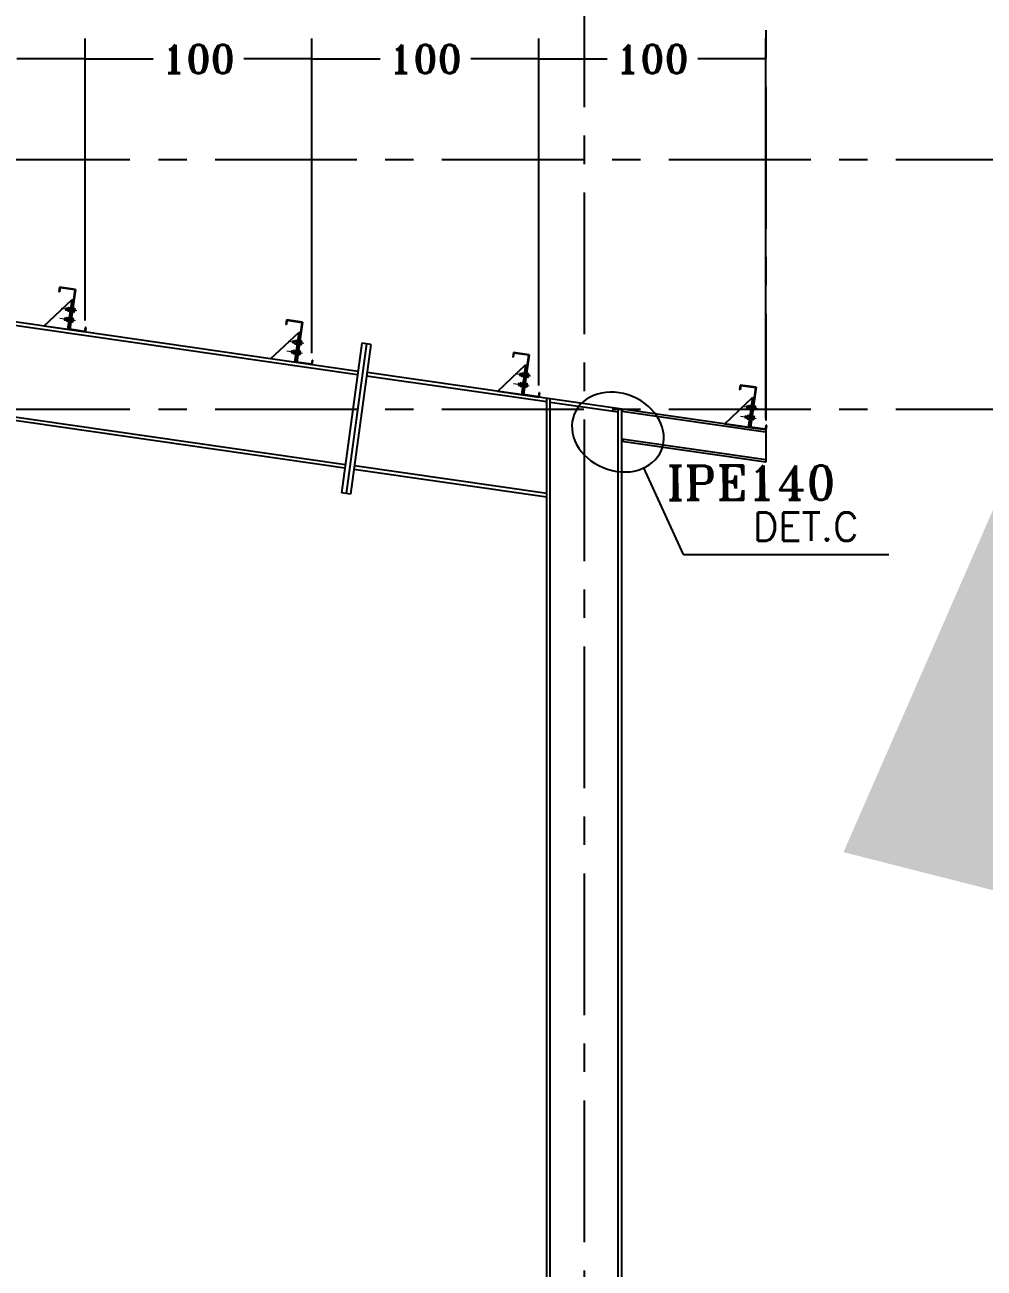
# Model space of a CAD drawing. Header units: inches. Extents: x 460503 to 460688, y 47570 to 48852.
# Drawn here: x 460550.3 to 460558.76, y 47899.21 to 47910.17 of the extents above; entities that cross this region are included whole.
import ezdxf

# ---------------------------------------------------------------- set-up
doc = ezdxf.new("R2010")
doc.units = ezdxf.units.IN
doc.header["$MEASUREMENT"] = 0
doc.linetypes.add('CENTER', pattern=[2, 1.25, -0.25, 0.25, -0.25])
doc.layers.add('2', color=2, linetype='Continuous', lineweight=9)
doc.layers.add('TEXT', color=250, linetype='Continuous', lineweight=30)
for name, color, linetype in [('2Y', 2, 'Continuous'), ('3G', 3, 'Continuous'), ('AXE', 1, 'CENTER'), ('leader-1', 1, 'Continuous'), ('TIE', 2, 'Continuous')]:
    doc.layers.add(name, color=color, linetype=linetype)
doc.styles.add('ROMANC', font='TXT.shx')
doc.styles.add('ROMANS', font='ROMANS', dxfattribs={"width": 0.8})
doc.styles.add('ROMANT', font='romant')
doc.dimstyles.new('1-50', dxfattribs={"dimscale": 0, "dimtxt": 0.25, "dimasz": 0.18, "dimexe": 0.18, "dimexo": 0.0625, "dimgap": 0.09, "dimtad": 0, "dimdec": 0, "dimlfac": 50, "dimzin": 0, "dimdsep": 46, "dimtxsty": 'ROMANT', "dimblk": 'OBLIQUE', "dimcen": 0.09, "dimclrd": 1, "dimclre": 1, "dimclrt": 2, "dimadec": 0, "dimazin": 0, "dimtfac": 1, "dimtdec": 0, "dimtofl": 0, "dimtmove": 2, "dimatfit": 3, "dimldrblk": 'OBLIQUE', "dimfxl": 0.18, "dimtolj": 1, "dimtzin": 0, "dimarcsym": 0})
doc.dimstyles.new('Copy of 1-5(100)', dxfattribs={"dimscale": 100, "dimtxt": 2.5, "dimasz": 2.3, "dimexe": 1.5, "dimexo": 3, "dimgap": 1, "dimtad": 1, "dimdec": 0, "dimlfac": 0.05, "dimdsep": 46, "dimtxsty": 'ROMANS', "dimcen": 0, "dimclrd": 1, "dimclre": 1, "dimclrt": 2, "dimadec": 0, "dimazin": 0, "dimtfac": 2, "dimtdec": 0, "dimtmove": 2, "dimatfit": 3, "dimfxl": 1.5, "dimtolj": 1, "dimtzin": 0, "dimarcsym": 0})

# ---------------------------------------------------------------- blocks, each defined once
blk = doc.blocks.new('TIE')
at = {"layer": 'TIE'}
for p, q in [((-3.48, 20), (4.44, 21.17)), ((-3.48, 20), (-0.54, 0.21)), ((-3.13, 19.74), (4.19, 20.83)), ((-3.13, 19.74), (-0.2, -0.04)), ((4.19, 20.83), (4.48, 18.85)), ((4.44, 21.17), (4.78, 18.9)), ((4.48, 18.85), (4.78, 18.9)), ((-1.61, 14.91), (-2.4, 14.8)), ((-1.61, 14.91), (-2.4, 14.8)), ((12.45, 1.85), (-1.61, 14.91)), ((-1.61, 14.91), (0.59, 0.09)), ((-8.45, 1.06), (-8.15, 1.1)), ((-8.45, 1.06), (-8.11, -1.22)), ((-8.15, 1.1), (-7.86, -0.87)), ((-7.86, -0.87), (-0.54, 0.21)), ((-0.2, -0.04), (12.45, 1.85)), ((-8.11, -1.22), (-0.2, -0.04))]:
    blk.add_line(p, q, dxfattribs=at)
blk = doc.blocks.new('*D583')
at = {"color": 1, "lineweight": -2, "transparency": 16777216}
for p, q in [((460548.835, 47907.85), (460548.835, 47910.048)), ((460550.835, 47907.563), (460550.835, 47910.048)), ((460548.835, 47909.868), (460549.436, 47909.868)), ((460550.835, 47909.868), (460550.235, 47909.868))]:
    blk.add_line(p, q, dxfattribs=at)
at = {"layer": 'Defpoints', "color": 0, "transparency": 16777216}
for p in [(460550.835, 47909.868), (460548.835, 47907.788), (460550.835, 47907.501)]:
    blk.add_point(p, dxfattribs=at)
at = {"color": 2, "transparency": 16777216, "insert": (460549.835, 47909.868), "char_height": 0.25, "attachment_point": 5, "rotation": 0, "style": 'ROMANT'}
blk.add_mtext('\\A1;100', dxfattribs=at)
blk = doc.blocks.new('_OBLIQUE')
blk = doc.blocks.new('*D584')
at = {"color": 1, "lineweight": -2, "transparency": 16777216}
for p, q in [((460550.835, 47907.563), (460550.835, 47910.048)), ((460552.835, 47907.276), (460552.835, 47910.048)), ((460550.835, 47909.868), (460551.436, 47909.868)), ((460552.835, 47909.868), (460552.235, 47909.868))]:
    blk.add_line(p, q, dxfattribs=at)
at = {"layer": 'Defpoints', "color": 0, "transparency": 16777216}
for p in [(460552.835, 47909.868), (460550.835, 47907.501), (460552.835, 47907.214)]:
    blk.add_point(p, dxfattribs=at)
at = {"color": 2, "transparency": 16777216, "insert": (460551.835, 47909.868), "char_height": 0.25, "attachment_point": 5, "rotation": 0, "style": 'ROMANT'}
blk.add_mtext('\\A1;100', dxfattribs=at)
blk = doc.blocks.new('*D585')
at = {"color": 1, "lineweight": -2, "transparency": 16777216}
for p, q in [((460552.835, 47907.276), (460552.835, 47910.048)), ((460554.835, 47906.989), (460554.835, 47910.048)), ((460552.835, 47909.868), (460553.436, 47909.868)), ((460554.835, 47909.868), (460554.235, 47909.868))]:
    blk.add_line(p, q, dxfattribs=at)
at = {"layer": 'Defpoints', "color": 0, "transparency": 16777216}
for p in [(460554.835, 47909.868), (460552.835, 47907.214), (460554.835, 47906.927)]:
    blk.add_point(p, dxfattribs=at)
at = {"color": 2, "transparency": 16777216, "insert": (460553.835, 47909.868), "char_height": 0.25, "attachment_point": 5, "rotation": 0, "style": 'ROMANT'}
blk.add_mtext('\\A1;100', dxfattribs=at)
blk = doc.blocks.new('*D586')
at = {"color": 1, "lineweight": -2, "transparency": 16777216}
for p, q in [((460554.835, 47906.989), (460554.835, 47910.048)), ((460556.835, 47906.702), (460556.835, 47910.048)), ((460554.835, 47909.868), (460555.436, 47909.868)), ((460556.835, 47909.868), (460556.235, 47909.868))]:
    blk.add_line(p, q, dxfattribs=at)
at = {"layer": 'Defpoints', "color": 0, "transparency": 16777216}
for p in [(460556.835, 47909.868), (460554.835, 47906.927), (460556.835, 47906.64, 0.005)]:
    blk.add_point(p, dxfattribs=at)
at = {"color": 2, "transparency": 16777216, "insert": (460555.835, 47909.868), "char_height": 0.25, "attachment_point": 5, "rotation": 0, "style": 'ROMANT'}
blk.add_mtext('\\A1;100', dxfattribs=at)

msp = doc.modelspace()

# ---------------------------------------------------------------- hatches: boundary and pattern name
h = msp.add_hatch(color=1)
h.dxf.hatch_style = 1
h.paths.add_polyline_path([(460555.56498583, 47906.76553277), (460555.56498583, 47906.78068644), (460555.57816856, 47906.7787946)])
h = msp.add_hatch(color=1)
h.dxf.hatch_style = 1
h.paths.add_polyline_path([(460555.56498583, 47906.51297152), (460555.58282518, 47906.49525773), (460555.56498583, 47906.49781784)])

# ---------------------------------------------------------------- linework, layer by layer
at = {"color": 1}
for p, q in [((460555.57816856, 47906.7787946, 0.00287034), (460555.56498583, 47906.78068644, 0.00499999)), ((460555.56498583, 47906.78068644, 0.00499999), (460555.56498583, 47906.76553277, 0.00500068)), ((460555.56498583, 47906.76553277, 0.00500068), (460555.57816856, 47906.7787946, 0.00287034)), ((460555.56498583, 47906.51297152, 0.00501227), (460555.58282518, 47906.49525773, 0.00162673)), ((460555.56498583, 47906.49781784, 0.00501296), (460555.56498583, 47906.51297152, 0.00501227)), ((460555.58282518, 47906.49525773, 0.00162673), (460555.56498583, 47906.49781784, 0.00501296))]:
    msp.add_line(p, q, dxfattribs=at)
at = {"layer": '2'}
for p, q in [((460550.62525826, 47907.67026268), (460550.7632677, 47907.65024871)), ((460550.66710806, 47907.6749442), (460550.66405339, 47907.65388026)), ((460550.66405339, 47907.65388026), (460550.68055338, 47907.65148745)), ((460550.66462259, 47907.65780528), (460550.67599558, 47907.67365534)), ((460550.66600478, 47907.6673364), (460550.67105314, 47907.67437209)), ((460550.66696048, 47907.65345867), (460550.68093801, 47907.67293859)), ((460550.66710806, 47907.6749442), (460550.68360805, 47907.67255139)), ((460550.67190291, 47907.65274193), (460550.68297256, 47907.66816923)), ((460550.67684535, 47907.65202518), (460550.68159036, 47907.65863811)), ((460550.68400866, 47907.67531385), (460550.68015277, 47907.64872499)), ((460550.68015277, 47907.64872499), (460550.68307111, 47907.64413549)), ((460550.68129335, 47907.65100964), (460550.6804549, 47907.65050867)), ((460550.68173586, 47907.65303957), (460550.68094628, 47907.65389707)), ((460550.68307111, 47907.64413549), (460550.69623391, 47907.64222663)), ((460550.68429171, 47907.6711746), (460550.68337217, 47907.67062517)), ((460550.68458914, 47907.67322557), (460550.68386355, 47907.67401357)), ((460550.68811048, 47907.67888529), (460550.68400866, 47907.67531385)), ((460550.68447427, 47907.6515954), (460550.69732236, 47907.64973218)), ((460550.68732755, 47907.6717814), (460550.70024818, 47907.66990766)), ((460550.68811048, 47907.67888529), (460550.70127329, 47907.67697643)), ((460550.70129874, 47907.67715194), (460550.69620846, 47907.64205113)), ((460550.70127329, 47907.67697643), (460550.69623391, 47907.64222663)), ((460550.69770899, 47907.64004158), (460550.70121907, 47907.63953255)), ((460550.7083189, 47907.67613388), (460550.70322862, 47907.64103308)), ((460550.70330829, 47907.67865246), (460550.70681837, 47907.67814344)), ((460550.70424643, 47907.64805151), (460550.72355353, 47907.64526316)), ((460550.7073011, 47907.66911545), (460550.7266082, 47907.6663271)), ((460550.727626, 47907.67334553), (460550.72253572, 47907.63824473)), ((460550.73462071, 47907.67215197), (460550.72958134, 47907.63740217)), ((460550.72963556, 47907.67484606), (460550.73314564, 47907.67433703)), ((460550.74021451, 47907.64500892), (460550.73088075, 47907.64636249)), ((460550.7427276, 47907.66182756), (460550.7333213, 47907.66319165)), ((460550.74320237, 47907.67090747), (460550.73462071, 47907.67215197)), ((460550.743098, 47907.64354371), (460550.7437596, 47907.64282521)), ((460550.74325034, 47907.64561572), (460550.74425098, 47907.6462136)), ((460550.74711552, 47907.66566685), (460550.74340362, 47907.64007082)), ((460550.745466, 47907.66038339), (460550.74619159, 47907.65959539)), ((460550.74576343, 47907.66243436), (460550.74668298, 47907.66298379)), ((460550.61286427, 47907.58294736), (460550.75087372, 47907.56293339)), ((460550.65445122, 47907.587667), (460550.65139655, 47907.56660306)), ((460550.65139655, 47907.56660306), (460550.66789655, 47907.56421025)), ((460550.65196575, 47907.57052808), (460550.66333874, 47907.58637814)), ((460550.65334795, 47907.5800592), (460550.6583963, 47907.58709489)), ((460550.65430364, 47907.56618147), (460550.66828118, 47907.58566139)), ((460550.65445122, 47907.587667), (460550.67095121, 47907.58527419)), ((460550.65924608, 47907.56546473), (460550.67031572, 47907.58089203)), ((460550.66418851, 47907.56474798), (460550.66893353, 47907.57136091)), ((460550.67135182, 47907.58803665), (460550.66749594, 47907.56144779)), ((460550.66749594, 47907.56144779), (460550.67041427, 47907.55685829)), ((460550.66863651, 47907.56373244), (460550.66779806, 47907.56323147)), ((460550.66907903, 47907.56576237), (460550.66828944, 47907.56661987)), ((460550.67041427, 47907.55685829), (460550.68357708, 47907.55494943)), ((460550.67163488, 47907.5838974), (460550.67071533, 47907.58334797)), ((460550.67193231, 47907.58594837), (460550.67120671, 47907.58673637)), ((460550.67545365, 47907.59160809), (460550.67135182, 47907.58803665)), ((460550.67181743, 47907.5643182), (460550.68466552, 47907.56245498)), ((460550.67467071, 47907.5845042), (460550.68759135, 47907.58263046)), ((460550.67545365, 47907.59160809), (460550.68861645, 47907.58969923)), ((460550.6886419, 47907.58987474), (460550.68355163, 47907.55477393)), ((460550.68861645, 47907.58969923), (460550.68357708, 47907.55494943)), ((460550.68505215, 47907.55276438), (460550.68856223, 47907.55225535)), ((460550.69566206, 47907.58885668), (460550.69057179, 47907.55375588)), ((460550.69065146, 47907.59137527), (460550.69416154, 47907.59086624)), ((460550.69158959, 47907.56077431), (460550.71089669, 47907.55798596)), ((460550.69464426, 47907.58183825), (460550.71395136, 47907.5790499)), ((460550.71496917, 47907.58606833), (460550.70987889, 47907.55096753)), ((460550.71137942, 47907.54895797), (460550.7148895, 47907.54844894)), ((460550.72196388, 47907.58487477), (460550.7169245, 47907.55012497)), ((460550.72550616, 47907.54888047), (460550.7169245, 47907.55012497)), ((460550.71697872, 47907.58756886), (460550.7204888, 47907.58705983)), ((460550.72755767, 47907.55773172), (460550.71822392, 47907.55908529)), ((460550.73007076, 47907.57455036), (460550.72066446, 47907.57591445)), ((460550.73054554, 47907.58363027), (460550.72196388, 47907.58487477)), ((460550.72403625, 47907.63623517), (460550.72754633, 47907.63572614)), ((460550.738163, 47907.63615767), (460550.72958134, 47907.63740217)), ((460550.73044116, 47907.55626651), (460550.73110277, 47907.55554801)), ((460550.7305935, 47907.55833852), (460550.73159415, 47907.5589364)), ((460550.73445869, 47907.57838965), (460550.73074678, 47907.55279362)), ((460550.73280916, 47907.57310619), (460550.73353476, 47907.57231819)), ((460550.73310659, 47907.57515716), (460550.73402614, 47907.57570659)), ((460552.62505629, 47907.38183916), (460552.76306573, 47907.36182519)), ((460552.66690609, 47907.38652068), (460552.66385142, 47907.36545674)), ((460552.66385142, 47907.36545674), (460552.68035141, 47907.36306393)), ((460552.66442062, 47907.36938176), (460552.67579361, 47907.38523182)), ((460552.66580281, 47907.37891288), (460552.67085117, 47907.38594857)), ((460552.66675851, 47907.36503515), (460552.68073604, 47907.38451507)), ((460552.66690609, 47907.38652068), (460552.68340608, 47907.38412787)), ((460552.67170094, 47907.36431841), (460552.68277059, 47907.37974571)), ((460552.67664338, 47907.36360166), (460552.68138839, 47907.37021459)), ((460552.68380669, 47907.38689033), (460552.6799508, 47907.36030147)), ((460552.6799508, 47907.36030147), (460552.68286914, 47907.35571197)), ((460552.68109138, 47907.36258612), (460552.68025293, 47907.36208515)), ((460552.6815339, 47907.36461605), (460552.68074431, 47907.36547355)), ((460552.68286914, 47907.35571197), (460552.69603194, 47907.35380311)), ((460552.68408975, 47907.38275108), (460552.6831702, 47907.38220165)), ((460552.68438718, 47907.38480205), (460552.68366158, 47907.38559005)), ((460552.68790852, 47907.39046177), (460552.68380669, 47907.38689033)), ((460552.6842723, 47907.36317188), (460552.69712039, 47907.36130866)), ((460552.68712558, 47907.38335788), (460552.70004621, 47907.38148414)), ((460552.68790852, 47907.39046177), (460552.70107132, 47907.38855291)), ((460552.70109677, 47907.38872842), (460552.69600649, 47907.35362761)), ((460552.70107132, 47907.38855291), (460552.69603194, 47907.35380311)), ((460552.69750702, 47907.35161806), (460552.7010171, 47907.35110903)), ((460552.70811693, 47907.38771036), (460552.70302665, 47907.35260956)), ((460552.70310632, 47907.39022894), (460552.70661641, 47907.38971992)), ((460552.70404446, 47907.35962799), (460552.72335156, 47907.35683964)), ((460552.70709913, 47907.38069193), (460552.72640623, 47907.37790358)), ((460552.72742403, 47907.38492201), (460552.72233376, 47907.34982121)), ((460552.72383428, 47907.34781165), (460552.72734436, 47907.34730262)), ((460552.73441874, 47907.38372845), (460552.72937937, 47907.34897865)), ((460552.73796103, 47907.34773415), (460552.72937937, 47907.34897865)), ((460552.72943359, 47907.38642254), (460552.73294367, 47907.38591351)), ((460552.74001254, 47907.3565854), (460552.73067878, 47907.35793897)), ((460552.74252563, 47907.37340404), (460552.73311933, 47907.37476813)), ((460552.7430004, 47907.38248395), (460552.73441874, 47907.38372845)), ((460552.74289603, 47907.35512019), (460552.74355763, 47907.35440169)), ((460552.74304837, 47907.3571922), (460552.74404901, 47907.35779008)), ((460552.74691356, 47907.37724333), (460552.74320165, 47907.3516473)), ((460552.74526403, 47907.37195987), (460552.74598963, 47907.37117187)), ((460552.74556146, 47907.37401084), (460552.74648101, 47907.37456027)), ((460552.61266231, 47907.29452384), (460552.75067175, 47907.27450987)), ((460552.65424925, 47907.29924348), (460552.65119458, 47907.27817954)), ((460552.65119458, 47907.27817954), (460552.66769458, 47907.27578673)), ((460552.65176378, 47907.28210456), (460552.66313677, 47907.29795462)), ((460552.65314598, 47907.29163568), (460552.65819433, 47907.29867137)), ((460552.65410167, 47907.27775795), (460552.66807921, 47907.29723787)), ((460552.65424925, 47907.29924348), (460552.67074925, 47907.29685067)), ((460552.65904411, 47907.27704121), (460552.67011375, 47907.29246851)), ((460552.66398655, 47907.27632446), (460552.66873156, 47907.28293739)), ((460552.67114985, 47907.29961313), (460552.66729397, 47907.27302427)), ((460552.66729397, 47907.27302427), (460552.67021231, 47907.26843477)), ((460552.66843454, 47907.27530892), (460552.66759609, 47907.27480795)), ((460552.66887706, 47907.27733885), (460552.66808747, 47907.27819635)), ((460552.67021231, 47907.26843477), (460552.68337511, 47907.26652591)), ((460552.67143291, 47907.29547388), (460552.67051336, 47907.29492445)), ((460552.67173034, 47907.29752485), (460552.67100474, 47907.29831285)), ((460552.67525168, 47907.30318457), (460552.67114985, 47907.29961313)), ((460552.67161546, 47907.27589468), (460552.68446355, 47907.27403146)), ((460552.67446874, 47907.29608068), (460552.68738938, 47907.29420694)), ((460552.67525168, 47907.30318457), (460552.68841448, 47907.30127571)), ((460552.68843993, 47907.30145122), (460552.68334966, 47907.26635041)), ((460552.68841448, 47907.30127571), (460552.68337511, 47907.26652591)), ((460552.68485018, 47907.26434086), (460552.68836026, 47907.26383183)), ((460552.6954601, 47907.30043316), (460552.69036982, 47907.26533236)), ((460552.69044949, 47907.30295175), (460552.69395957, 47907.30244272)), ((460552.69138762, 47907.27235079), (460552.71069472, 47907.26956244)), ((460552.69444229, 47907.29341473), (460552.71374939, 47907.29062638)), ((460552.7147672, 47907.29764481), (460552.70967692, 47907.26254401)), ((460552.71117745, 47907.26053445), (460552.71468753, 47907.26002542)), ((460552.72176191, 47907.29645125), (460552.71672253, 47907.26170145)), ((460552.72530419, 47907.26045695), (460552.71672253, 47907.26170145)), ((460552.71677675, 47907.29914534), (460552.72028683, 47907.29863631)), ((460552.7273557, 47907.2693082), (460552.71802195, 47907.27066177)), ((460552.72986879, 47907.28612684), (460552.72046249, 47907.28749093)), ((460552.73034357, 47907.29520675), (460552.72176191, 47907.29645125)), ((460552.73023919, 47907.26784299), (460552.7309008, 47907.26712449)), ((460552.73039153, 47907.269915), (460552.73139218, 47907.27051288)), ((460552.73425672, 47907.28996613), (460552.73054481, 47907.2643701)), ((460552.73260719, 47907.28468267), (460552.73333279, 47907.28389467)), ((460552.73290462, 47907.28673364), (460552.73382417, 47907.28728307)), ((460554.62505627, 47907.09482024), (460554.76306572, 47907.07480627)), ((460554.66690607, 47907.09950176), (460554.6638514, 47907.07843782)), ((460554.66442061, 47907.08236284), (460554.67579359, 47907.0982129)), ((460554.6658028, 47907.09189396), (460554.67085115, 47907.09892965)), ((460554.66675849, 47907.07801624), (460554.68073603, 47907.09749616)), ((460554.66690607, 47907.09950176), (460554.68340607, 47907.09710895)), ((460554.67170093, 47907.07729949), (460554.68277057, 47907.0927268)), ((460554.68380668, 47907.09987141), (460554.67995079, 47907.07328255)), ((460554.68408973, 47907.09573216), (460554.68317018, 47907.09518274)), ((460554.68438716, 47907.09778314), (460554.68366156, 47907.09857114)), ((460554.6879085, 47907.10344285), (460554.68380668, 47907.09987141)), ((460554.68712556, 47907.09633896), (460554.7000462, 47907.09446523)), ((460554.6879085, 47907.10344285), (460554.7010713, 47907.101534)), ((460554.70109676, 47907.1017095), (460554.69600648, 47907.0666087)), ((460554.7010713, 47907.101534), (460554.69603193, 47907.0667842)), ((460554.70811692, 47907.10069145), (460554.70302664, 47907.06559064)), ((460554.70310631, 47907.10321003), (460554.70661639, 47907.102701)), ((460554.70709911, 47907.09367301), (460554.72640621, 47907.09088466)), ((460554.72742402, 47907.0979031), (460554.72233374, 47907.06280229)), ((460554.73441873, 47907.09670954), (460554.72937935, 47907.06195974)), ((460554.72943357, 47907.09940362), (460554.73294365, 47907.0988946)), ((460554.74300039, 47907.09546504), (460554.73441873, 47907.09670954)), ((460554.74691354, 47907.09022442), (460554.74320164, 47907.06462839)), ((460554.61266229, 47907.00750492), (460554.75067174, 47906.98749096)), ((460554.65424924, 47907.01222456), (460554.65119457, 47906.99116062)), ((460554.65119457, 47906.99116062), (460554.66769456, 47906.98876781)), ((460554.65176377, 47906.99508564), (460554.66313676, 47907.0109357)), ((460554.65314596, 47907.00461676), (460554.65819432, 47907.01165245)), ((460554.65410166, 47906.99073904), (460554.66807919, 47907.01021896)), ((460554.65424924, 47907.01222456), (460554.67074923, 47907.00983175)), ((460554.65904409, 47906.99002229), (460554.67011374, 47907.0054496)), ((460554.6638514, 47907.07843782), (460554.6803514, 47907.07604501)), ((460554.66398653, 47906.98930555), (460554.66873154, 47906.99591848)), ((460554.67114984, 47907.01259421), (460554.66729395, 47906.98600535)), ((460554.66729395, 47906.98600535), (460554.67021229, 47906.98141585)), ((460554.66843453, 47906.98829), (460554.66759608, 47906.98778903)), ((460554.66887705, 47906.99031994), (460554.66808746, 47906.99117743)), ((460554.67021229, 47906.98141585), (460554.68337509, 47906.979507)), ((460554.6714329, 47907.00845496), (460554.67051335, 47907.00790554)), ((460554.67173032, 47907.01050594), (460554.67100473, 47907.01129394)), ((460554.67525167, 47907.01616565), (460554.67114984, 47907.01259421)), ((460554.67161545, 47906.98887576), (460554.68446354, 47906.98701255)), ((460554.67446873, 47907.00906176), (460554.68738936, 47907.00718803)), ((460554.67525167, 47907.01616565), (460554.68841447, 47907.0142568)), ((460554.67664337, 47907.07658275), (460554.68138838, 47907.08319568)), ((460554.67995079, 47907.07328255), (460554.68286913, 47907.06869305)), ((460554.68109136, 47907.0755672), (460554.68025291, 47907.07506623)), ((460554.68153388, 47907.07759714), (460554.68074429, 47907.07845463)), ((460554.68286913, 47907.06869305), (460554.69603193, 47907.0667842)), ((460554.68843992, 47907.0144323), (460554.68334964, 47906.9793315)), ((460554.68841447, 47907.0142568), (460554.68337509, 47906.979507)), ((460554.68427228, 47907.07615296), (460554.69712038, 47907.07428975)), ((460554.69546008, 47907.01341425), (460554.6903698, 47906.97831344)), ((460554.69044947, 47907.01593283), (460554.69395955, 47907.0154238)), ((460554.69138761, 47906.98533187), (460554.71069471, 47906.98254352)), ((460554.69444228, 47907.00639581), (460554.71374938, 47907.00360746)), ((460554.697507, 47907.06459914), (460554.70101709, 47907.06409011)), ((460554.70404444, 47907.07260907), (460554.72335155, 47907.06982072)), ((460554.71476718, 47907.0106259), (460554.70967691, 47906.97552509)), ((460554.72176189, 47907.00943234), (460554.71672252, 47906.97468254)), ((460554.71677674, 47907.01212642), (460554.72028682, 47907.0116174)), ((460554.72735569, 47906.98228929), (460554.71802193, 47906.98364286)), ((460554.72986878, 47906.99910793), (460554.72046248, 47907.00047202)), ((460554.73034355, 47907.00818784), (460554.72176189, 47907.00943234)), ((460554.72383427, 47907.06079274), (460554.72734435, 47907.06028371)), ((460554.73796101, 47907.06071524), (460554.72937935, 47907.06195974)), ((460554.73023918, 47906.98082408), (460554.73090078, 47906.98010557)), ((460554.73039152, 47906.98289609), (460554.73139216, 47906.98349397)), ((460554.7342567, 47907.00294722), (460554.7305448, 47906.97735119)), ((460554.74001252, 47907.06956649), (460554.73067877, 47907.07092006)), ((460554.73260718, 47906.99766375), (460554.73333278, 47906.99687576)), ((460554.73290461, 47906.99971473), (460554.73382416, 47907.00026415)), ((460554.74252561, 47907.08638513), (460554.73311931, 47907.08774922)), ((460554.74289602, 47907.06810127), (460554.74355762, 47907.06738277)), ((460554.74304836, 47907.07017329), (460554.744049, 47907.07077117)), ((460554.74526402, 47907.08494095), (460554.74598961, 47907.08415296)), ((460554.74556145, 47907.08699193), (460554.74648099, 47907.08754135)), ((460554.68485017, 47906.97732194), (460554.68836025, 47906.97681291)), ((460554.71117743, 47906.97351554), (460554.71468751, 47906.97300651)), ((460554.72530418, 47906.97343804), (460554.71672252, 47906.97468254)), ((460556.62505629, 47906.80780132, 0.00541421), (460556.76306573, 47906.78778736, 0.00541421)), ((460556.66690609, 47906.81248284, 0.00541421), (460556.66385142, 47906.7914189, 0.00541421)), ((460556.66385142, 47906.7914189, 0.00541421), (460556.68035141, 47906.78902609, 0.00541421)), ((460556.66442062, 47906.79534392, 0.00541421), (460556.67579361, 47906.81119398, 0.00541421)), ((460556.66580281, 47906.80487505, 0.00541421), (460556.67085117, 47906.81191073, 0.00541421)), ((460556.66675851, 47906.79099732, 0.00541421), (460556.68073604, 47906.81047724, 0.00541421)), ((460556.66690609, 47906.81248284, 0.00541421), (460556.68340608, 47906.81009003, 0.00541421)), ((460556.67170094, 47906.79028057, 0.00541421), (460556.68277059, 47906.80570788, 0.00541421)), ((460556.67664338, 47906.78956383, 0.00541421), (460556.68138839, 47906.79617676, 0.00541421)), ((460556.68380669, 47906.81285249, 0.00541421), (460556.6799508, 47906.78626363, 0.00541421)), ((460556.6799508, 47906.78626363, 0.00541421), (460556.68286914, 47906.78167413, 0.00541421)), ((460556.68109138, 47906.78854828, 0.00541421), (460556.68025293, 47906.78804732, 0.00541421)), ((460556.6815339, 47906.79057822, 0.00541421), (460556.68074431, 47906.79143571, 0.00541421)), ((460556.68286914, 47906.78167413, 0.00541421), (460556.69603194, 47906.77976528, 0.00541421)), ((460556.68408975, 47906.80871324, 0.00541421), (460556.6831702, 47906.80816382, 0.00541421)), ((460556.68438718, 47906.81076422, 0.00541421), (460556.68366158, 47906.81155222, 0.00541421)), ((460556.68790852, 47906.81642393, 0.00541421), (460556.68380669, 47906.81285249, 0.00541421)), ((460556.6842723, 47906.78913404, 0.00541421), (460556.69712039, 47906.78727083, 0.00541421)), ((460556.68712558, 47906.80932004, 0.00541421), (460556.70004621, 47906.80744631, 0.00541421)), ((460556.68790852, 47906.81642393, 0.00541421), (460556.70107132, 47906.81451508, 0.00541421)), ((460556.70109677, 47906.81469058, 0.00541421), (460556.69600649, 47906.77958978, 0.00541421)), ((460556.70107132, 47906.81451508, 0.00541421), (460556.69603194, 47906.77976528, 0.00541421)), ((460556.69750702, 47906.77758022, 0.00541421), (460556.7010171, 47906.77707119, 0.00541421)), ((460556.70811693, 47906.81367253, 0.00541421), (460556.70302665, 47906.77857172, 0.00541421)), ((460556.70310632, 47906.81619111, 0.00541421), (460556.7066164, 47906.81568208, 0.00541421)), ((460556.70404446, 47906.78559015, 0.00541421), (460556.72335156, 47906.7828018, 0.00541421)), ((460556.70709913, 47906.8066541, 0.00541421), (460556.72640623, 47906.80386574, 0.00541421)), ((460556.72742403, 47906.81088418, 0.00541421), (460556.72233376, 47906.77578337, 0.00541421)), ((460556.72383428, 47906.77377382, 0.00541421), (460556.72734436, 47906.77326479, 0.00541421)), ((460556.73441874, 47906.80969062, 0.00541421), (460556.72937937, 47906.77494082, 0.00541421)), ((460556.73796103, 47906.77369632, 0.00541421), (460556.72937937, 47906.77494082, 0.00541421)), ((460556.72943359, 47906.8123847, 0.00541421), (460556.73294367, 47906.81187568, 0.00541421)), ((460556.74001254, 47906.78254757, 0.00541421), (460556.73067878, 47906.78390114, 0.00541421)), ((460556.74252563, 47906.79936621, 0.00541421), (460556.73311933, 47906.8007303, 0.00541421)), ((460556.7430004, 47906.80844612, 0.00541421), (460556.73441874, 47906.80969062, 0.00541421)), ((460556.74289603, 47906.78108236, 0.00541421), (460556.74355763, 47906.78036385, 0.00541421)), ((460556.74304837, 47906.78315437, 0.00541421), (460556.74404901, 47906.78375225, 0.00541421)), ((460556.74691356, 47906.8032055, 0.00541421), (460556.74320165, 47906.77760947, 0.00541421)), ((460556.74526403, 47906.79792204, 0.00541421), (460556.74598963, 47906.79713404, 0.00541421)), ((460556.74556146, 47906.79997301, 0.00541421), (460556.74648101, 47906.80052243, 0.00541421)), ((460556.61266231, 47906.720486, 0.00541421), (460556.75067175, 47906.70047204, 0.00541421)), ((460556.65424925, 47906.72520564, 0.00541421), (460556.65119458, 47906.7041417, 0.00541421)), ((460556.65119458, 47906.7041417, 0.00541421), (460556.66769458, 47906.70174889, 0.00541421)), ((460556.65176378, 47906.70806672, 0.00541421), (460556.66313677, 47906.72391678, 0.00541421)), ((460556.65314598, 47906.71759785, 0.00541421), (460556.65819433, 47906.72463353, 0.00541421)), ((460556.65410167, 47906.70372012, 0.00541421), (460556.66807921, 47906.72320004, 0.00541421)), ((460556.65424925, 47906.72520564, 0.00541421), (460556.67074925, 47906.72281283, 0.00541421)), ((460556.65904411, 47906.70300337, 0.00541421), (460556.67011375, 47906.71843068, 0.00541421)), ((460556.66398655, 47906.70228663, 0.00541421), (460556.66873156, 47906.70889956, 0.00541421)), ((460556.67114985, 47906.72557529, 0.00541421), (460556.66729397, 47906.69898643, 0.00541421)), ((460556.66729397, 47906.69898643, 0.00541421), (460556.67021231, 47906.69439693, 0.00541421)), ((460556.66843454, 47906.70127108, 0.00541421), (460556.66759609, 47906.70077012, 0.00541421)), ((460556.66887706, 47906.70330102, 0.00541421), (460556.66808747, 47906.70415851, 0.00541421)), ((460556.67021231, 47906.69439693, 0.00541421), (460556.68337511, 47906.69248808, 0.00541421)), ((460556.67143291, 47906.72143604, 0.00541421), (460556.67051336, 47906.72088662, 0.00541421)), ((460556.67173034, 47906.72348702, 0.00541421), (460556.67100474, 47906.72427502, 0.00541421)), ((460556.67525168, 47906.72914673, 0.00541421), (460556.67114985, 47906.72557529, 0.00541421)), ((460556.67161546, 47906.70185684, 0.00541421), (460556.68446355, 47906.69999363, 0.00541421)), ((460556.67446874, 47906.72204284, 0.00541421), (460556.68738938, 47906.72016911, 0.00541421)), ((460556.67525168, 47906.72914673, 0.00541421), (460556.68841448, 47906.72723788, 0.00541421)), ((460556.68843993, 47906.72741338, 0.00541421), (460556.68334966, 47906.69231258, 0.00541421)), ((460556.68841448, 47906.72723788, 0.00541421), (460556.68337511, 47906.69248808, 0.00541421)), ((460556.68485018, 47906.69030302, 0.00541421), (460556.68836026, 47906.68979399, 0.00541421)), ((460556.6954601, 47906.72639533, 0.00541421), (460556.69036982, 47906.69129452, 0.00541421)), ((460556.69044949, 47906.72891391, 0.00541421), (460556.69395957, 47906.72840488, 0.00541421)), ((460556.69138762, 47906.69831295, 0.00541421), (460556.71069472, 47906.6955246, 0.00541421)), ((460556.69444229, 47906.7193769, 0.00541421), (460556.71374939, 47906.71658855, 0.00541421)), ((460556.7147672, 47906.72360698, 0.00541421), (460556.70967692, 47906.68850617, 0.00541421)), ((460556.71117745, 47906.68649662, 0.00541421), (460556.71468753, 47906.68598759, 0.00541421)), ((460556.72176191, 47906.72241342, 0.00541421), (460556.71672253, 47906.68766362, 0.00541421)), ((460556.72530419, 47906.68641912, 0.00541421), (460556.71672253, 47906.68766362, 0.00541421)), ((460556.71677675, 47906.72510751, 0.00541421), (460556.72028683, 47906.72459848, 0.00541421)), ((460556.7273557, 47906.69527037, 0.00541421), (460556.71802195, 47906.69662394, 0.00541421)), ((460556.72986879, 47906.71208901, 0.00541421), (460556.72046249, 47906.7134531, 0.00541421)), ((460556.73034357, 47906.72116892, 0.00541421), (460556.72176191, 47906.72241342, 0.00541421)), ((460556.73023919, 47906.69380516, 0.00541421), (460556.7309008, 47906.69308665, 0.00541421)), ((460556.73039153, 47906.69587717, 0.00541421), (460556.73139218, 47906.69647505, 0.00541421)), ((460556.73425672, 47906.7159283, 0.00541421), (460556.73054481, 47906.69033227, 0.00541421)), ((460556.73260719, 47906.71064484, 0.00541421), (460556.73333279, 47906.70985684, 0.00541421)), ((460556.73290462, 47906.71269581, 0.00541421), (460556.73382417, 47906.71324523, 0.00541421))]:
    msp.add_line(p, q, dxfattribs=at)
for centre, radius, start, end in [((460550.68366544, 47907.64703955), 0.00462476, 81.748557078, 120.858017111), ((460550.685138, 47907.65617228), 0.00462476, 222.639097051, 261.748557078), ((460550.68666381, 47907.66720451), 0.00462476, 81.748557078, 120.858017111), ((460550.68799128, 47907.67635828), 0.00462476, 222.639097051, 261.748557078), ((460550.6979635, 47907.64179662), 0.0017734, 171.74855708, 261.748557078), ((460550.70147358, 47907.64128759), 0.0017734, 261.748557078, 351.74855708), ((460550.70305378, 47907.67689742), 0.0017734, 81.748557078, 171.74855708), ((460550.70656386, 47907.6763884), 0.0017734, 351.74855708, 81.748557078), ((460550.72429077, 47907.63799021), 0.0017734, 171.74855708, 261.748557078), ((460550.72938104, 47907.67309102), 0.0017734, 81.748557078, 171.74855708), ((460550.73289112, 47907.67258199), 0.0017734, 351.74855708, 81.748557078), ((460550.73882673, 47907.64073456), 0.00462476, 261.748557078, 351.74855708), ((460550.74087824, 47907.64958581), 0.00462476, 261.748557078, 300.858017111), ((460550.73969586, 47907.640411), 0.00462476, 42.639097051, 81.748557078), ((460550.74339133, 47907.66640445), 0.00462476, 261.748557078, 300.858017111), ((460550.74206386, 47907.65725068), 0.00462476, 42.639097051, 81.748557078), ((460550.74253864, 47907.66633059), 0.00462476, 351.74855708, 81.748557078), ((460550.67100861, 47907.55976235), 0.00462476, 81.748557078, 120.858017111), ((460550.67248117, 47907.56889508), 0.00462476, 222.639097051, 261.748557078), ((460550.67400698, 47907.57992731), 0.00462476, 81.748557078, 120.858017111), ((460550.67533445, 47907.58908108), 0.00462476, 222.639097051, 261.748557078), ((460550.68530667, 47907.55451942), 0.0017734, 171.74855708, 261.748557078), ((460550.68881675, 47907.55401039), 0.0017734, 261.748557078, 351.74855708), ((460550.69039694, 47907.58962022), 0.0017734, 81.748557078, 171.74855708), ((460550.69390702, 47907.5891112), 0.0017734, 351.74855708, 81.748557078), ((460550.71163393, 47907.55071301), 0.0017734, 171.74855708, 261.748557078), ((460550.71514401, 47907.55020398), 0.0017734, 261.748557078, 351.74855708), ((460550.71672421, 47907.58581382), 0.0017734, 81.748557078, 171.74855708), ((460550.72023429, 47907.58530479), 0.0017734, 351.74855708, 81.748557078), ((460550.7261699, 47907.55345736), 0.00462476, 261.748557078, 351.74855708), ((460550.72780085, 47907.63748118), 0.0017734, 261.748557078, 351.74855708), ((460550.72822141, 47907.56230861), 0.00462476, 261.748557078, 300.858017111), ((460550.72703903, 47907.5531338), 0.00462476, 42.639097051, 81.748557078), ((460550.73073449, 47907.57912725), 0.00462476, 261.748557078, 300.858017111), ((460550.72940703, 47907.56997348), 0.00462476, 42.639097051, 81.748557078), ((460550.7298818, 47907.57905339), 0.00462476, 351.74855708, 81.748557078), ((460552.68346347, 47907.35861603), 0.00462476, 81.748557078, 120.858017111), ((460552.68493603, 47907.36774876), 0.00462476, 222.639097051, 261.748557078), ((460552.68646184, 47907.37878099), 0.00462476, 81.748557078, 120.858017111), ((460552.68778931, 47907.38793476), 0.00462476, 222.639097051, 261.748557078), ((460552.69776153, 47907.3533731), 0.0017734, 171.74855708, 261.748557078), ((460552.70127161, 47907.35286407), 0.0017734, 261.748557078, 351.74855708), ((460552.70285181, 47907.3884739), 0.0017734, 81.748557078, 171.74855708), ((460552.70636189, 47907.38796488), 0.0017734, 351.74855708, 81.748557078), ((460552.7240888, 47907.34956669), 0.0017734, 171.74855708, 261.748557078), ((460552.72759888, 47907.34905766), 0.0017734, 261.748557078, 351.74855708), ((460552.72917907, 47907.3846675), 0.0017734, 81.748557078, 171.74855708), ((460552.73268915, 47907.38415847), 0.0017734, 351.74855708, 81.748557078), ((460552.73862476, 47907.35231104), 0.00462476, 261.748557078, 351.74855708), ((460552.74067627, 47907.36116229), 0.00462476, 261.748557078, 300.858017111), ((460552.73949389, 47907.35198748), 0.00462476, 42.639097051, 81.748557078), ((460552.74318936, 47907.37798093), 0.00462476, 261.748557078, 300.858017111), ((460552.74186189, 47907.36882716), 0.00462476, 42.639097051, 81.748557078), ((460552.74233667, 47907.37790707), 0.00462476, 351.74855708, 81.748557078), ((460552.67080664, 47907.27133883), 0.00462476, 81.748557078, 120.858017111), ((460552.6722792, 47907.28047156), 0.00462476, 222.639097051, 261.748557078), ((460552.67380501, 47907.29150379), 0.00462476, 81.748557078, 120.858017111), ((460552.67513248, 47907.30065756), 0.00462476, 222.639097051, 261.748557078), ((460552.6851047, 47907.2660959), 0.0017734, 171.74855708, 261.748557078), ((460552.68861478, 47907.26558687), 0.0017734, 261.748557078, 351.74855708), ((460552.69019497, 47907.3011967), 0.0017734, 81.748557078, 171.74855708), ((460552.69370506, 47907.30068768), 0.0017734, 351.74855708, 81.748557078), ((460552.71143196, 47907.26228949), 0.0017734, 171.74855708, 261.748557078), ((460552.71494204, 47907.26178046), 0.0017734, 261.748557078, 351.74855708), ((460552.71652224, 47907.2973903), 0.0017734, 81.748557078, 171.74855708), ((460552.72003232, 47907.29688127), 0.0017734, 351.74855708, 81.748557078), ((460552.72596793, 47907.26503384), 0.00462476, 261.748557078, 351.74855708), ((460552.72801944, 47907.27388509), 0.00462476, 261.748557078, 300.858017111), ((460552.72683706, 47907.26471028), 0.00462476, 42.639097051, 81.748557078), ((460552.73053253, 47907.29070373), 0.00462476, 261.748557078, 300.858017111), ((460552.72920506, 47907.28154996), 0.00462476, 42.639097051, 81.748557078), ((460552.72967983, 47907.29062987), 0.00462476, 351.74855708, 81.748557078), ((460554.68646183, 47907.09176208), 0.00462476, 81.748557078, 120.858017111), ((460554.6877893, 47907.10091585), 0.00462476, 222.639097051, 261.748557078), ((460554.7028518, 47907.10145499), 0.0017734, 81.748557078, 171.74855708), ((460554.70636188, 47907.10094596), 0.0017734, 351.74855708, 81.748557078), ((460554.72917906, 47907.09764858), 0.0017734, 81.748557078, 171.74855708), ((460554.73268914, 47907.09713956), 0.0017734, 351.74855708, 81.748557078), ((460554.74233665, 47907.09088815), 0.00462476, 351.74855708, 81.748557078), ((460554.67080662, 47906.98431992), 0.00462476, 81.748557078, 120.858017111), ((460554.67227918, 47906.99345265), 0.00462476, 222.639097051, 261.748557078), ((460554.67380499, 47907.00448488), 0.00462476, 81.748557078, 120.858017111), ((460554.67513246, 47907.01363865), 0.00462476, 222.639097051, 261.748557078), ((460554.68346346, 47907.07159712), 0.00462476, 81.748557078, 120.858017111), ((460554.68493602, 47907.08072985), 0.00462476, 222.639097051, 261.748557078), ((460554.69019496, 47907.01417779), 0.0017734, 81.748557078, 171.74855708), ((460554.69370504, 47907.01366876), 0.0017734, 351.74855708, 81.748557078), ((460554.69776152, 47907.06635418), 0.0017734, 171.74855708, 261.748557078), ((460554.7012716, 47907.06584515), 0.0017734, 261.748557078, 351.74855708), ((460554.71652222, 47907.01037138), 0.0017734, 81.748557078, 171.74855708), ((460554.7200323, 47907.00986236), 0.0017734, 351.74855708, 81.748557078), ((460554.72408878, 47907.06254778), 0.0017734, 171.74855708, 261.748557078), ((460554.72759886, 47907.06203875), 0.0017734, 261.748557078, 351.74855708), ((460554.72801942, 47906.98686617), 0.00462476, 261.748557078, 300.858017111), ((460554.72683704, 47906.97769136), 0.00462476, 42.639097051, 81.748557078), ((460554.73053251, 47907.00368481), 0.00462476, 261.748557078, 300.858017111), ((460554.72920504, 47906.99453104), 0.00462476, 42.639097051, 81.748557078), ((460554.72967982, 47907.00361095), 0.00462476, 351.74855708, 81.748557078), ((460554.73862475, 47907.06529212), 0.00462476, 261.748557078, 351.74855708), ((460554.74067626, 47907.07414337), 0.00462476, 261.748557078, 300.858017111), ((460554.73949388, 47907.06496856), 0.00462476, 42.639097051, 81.748557078), ((460554.74318935, 47907.09096201), 0.00462476, 261.748557078, 300.858017111), ((460554.74186188, 47907.08180824), 0.00462476, 42.639097051, 81.748557078), ((460554.68510468, 47906.97907698), 0.0017734, 171.74855708, 261.748557078), ((460554.68861476, 47906.97856795), 0.0017734, 261.748557078, 351.74855708), ((460554.71143195, 47906.97527058), 0.0017734, 171.74855708, 261.748557078), ((460554.71494203, 47906.97476155), 0.0017734, 261.748557078, 351.74855708), ((460554.72596791, 47906.97801492), 0.00462476, 261.748557078, 351.74855708), ((460556.68346347, 47906.7845782, 0.00541421), 0.00462476, 81.748557078, 120.858017111), ((460556.68493603, 47906.79371093, 0.00541421), 0.00462476, 222.639097051, 261.748557078), ((460556.68646184, 47906.80474316, 0.00541421), 0.00462476, 81.748557078, 120.858017111), ((460556.68778931, 47906.81389693, 0.00541421), 0.00462476, 222.639097051, 261.748557078), ((460556.69776153, 47906.77933526, 0.00541421), 0.0017734, 171.74855708, 261.748557078), ((460556.70127161, 47906.77882623, 0.00541421), 0.0017734, 261.748557078, 351.74855708), ((460556.70285181, 47906.81443607, 0.00541421), 0.0017734, 81.748557078, 171.74855708), ((460556.70636189, 47906.81392704, 0.00541421), 0.0017734, 351.74855708, 81.748557078), ((460556.7240888, 47906.77552886, 0.00541421), 0.0017734, 171.74855708, 261.748557078), ((460556.72759888, 47906.77501983, 0.00541421), 0.0017734, 261.748557078, 351.74855708), ((460556.72917907, 47906.81062966, 0.00541421), 0.0017734, 81.748557078, 171.74855708), ((460556.73268915, 47906.81012064, 0.00541421), 0.0017734, 351.74855708, 81.748557078), ((460556.73862476, 47906.7782732, 0.00541421), 0.00462476, 261.748557078, 351.74855708), ((460556.74067627, 47906.78712446, 0.00541421), 0.00462476, 261.748557078, 300.858017111), ((460556.73949389, 47906.77794964, 0.00541421), 0.00462476, 42.639097051, 81.748557078), ((460556.74318936, 47906.80394309, 0.00541421), 0.00462476, 261.748557078, 300.858017111), ((460556.74186189, 47906.79478932, 0.00541421), 0.00462476, 42.639097051, 81.748557078), ((460556.74233667, 47906.80386923, 0.00541421), 0.00462476, 351.74855708, 81.748557078), ((460556.67080664, 47906.697301, 0.00541421), 0.00462476, 81.748557078, 120.858017111), ((460556.6722792, 47906.70643373, 0.00541421), 0.00462476, 222.639097051, 261.748557078), ((460556.67380501, 47906.71746596, 0.00541421), 0.00462476, 81.748557078, 120.858017111), ((460556.67513248, 47906.72661973, 0.00541421), 0.00462476, 222.639097051, 261.748557078), ((460556.6851047, 47906.69205806, 0.00541421), 0.0017734, 171.74855708, 261.748557078), ((460556.68861478, 47906.69154903, 0.00541421), 0.0017734, 261.748557078, 351.74855708), ((460556.69019497, 47906.72715887, 0.00541421), 0.0017734, 81.748557078, 171.74855708), ((460556.69370506, 47906.72664984, 0.00541421), 0.0017734, 351.74855708, 81.748557078), ((460556.71143196, 47906.68825166, 0.00541421), 0.0017734, 171.74855708, 261.748557078), ((460556.71494204, 47906.68774263, 0.00541421), 0.0017734, 261.748557078, 351.74855708), ((460556.71652224, 47906.72335246, 0.00541421), 0.0017734, 81.748557078, 171.74855708), ((460556.72003232, 47906.72284344, 0.00541421), 0.0017734, 351.74855708, 81.748557078), ((460556.72596793, 47906.690996, 0.00541421), 0.00462476, 261.748557078, 351.74855708), ((460556.72801944, 47906.69984726, 0.00541421), 0.00462476, 261.748557078, 300.858017111), ((460556.72683706, 47906.69067244, 0.00541421), 0.00462476, 42.639097051, 81.748557078), ((460556.73053253, 47906.71666589, 0.00541421), 0.00462476, 261.748557078, 300.858017111), ((460556.72920506, 47906.70751212, 0.00541421), 0.00462476, 42.639097051, 81.748557078), ((460556.72967983, 47906.71659203, 0.00541421), 0.00462476, 351.74855708, 81.748557078)]:
    msp.add_arc(centre, radius, start, end, dxfattribs=at)
at = {"layer": '2Y'}
for q in [(460555.7590853, 47906.26350115, 0.00122955), (460557.91850643, 47905.50062028, 0.00648819)]:
    msp.add_line((460556.1106176, 47905.50062028, 0.00648819), q, dxfattribs=at)
at = {"layer": '2Y', "extrusion": (0, 0, -1)}
msp.add_ellipse((460555.53125412, 47906.57944725, 0.00122955), major_axis=(0.38386558, -0.15916806), ratio=0.8162990064, start_param=-1.5707963268, end_param=4.7123889804, dxfattribs=at)
at = {"layer": '3G'}
for p, q in [((460553.24184883, 47907.11473222), (460540.26498582, 47908.98068638)), ((460553.23779016, 47907.08500727), (460540.26498582, 47908.95037783)), ((460553.12955887, 47906.29234193), (460540.26498582, 47908.14214982)), ((460553.1255002, 47906.26261698), (460540.26498582, 47908.11184126)), ((460553.27567111, 47907.36244014, 0.04666655), (460553.09563143, 47906.04386382, -0.35513427)), ((460553.31530338, 47907.35702871, 0.04666655), (460553.1352637, 47906.03845239, -0.35513427)), ((460553.35493564, 47907.35161728, 0.04666655), (460553.17489596, 47906.03304096, -0.35513427)), ((460553.35493564, 47907.35161728), (460553.27567111, 47907.36244014)), ((460556.83497327, 47906.5980738), (460553.32103641, 47907.10334577)), ((460554.90498582, 47906.84527979), (460553.31697774, 47907.07362082)), ((460554.90498582, 47875.68068638, 0.00499999), (460554.90498582, 47906.87763046, 0.00499999)), ((460554.93498582, 47875.68068638, 0.00499999), (460554.93498582, 47906.87353423, 0.00499999)), ((460555.53498582, 47906.75469155), (460554.93498582, 47906.84096606)), ((460555.53498582, 47875.68068638, 0.00499999), (460555.53498582, 47906.7850001, 0.00499999)), ((460555.56498582, 47875.68068638, 0.00499999), (460555.56498582, 47906.78068638, 0.00499999)), ((460556.83212673, 47906.57827741), (460555.56498582, 47906.76048068)), ((460556.83497327, 47906.5980738), (460556.83480144, 47906.31521871, 0.00000818)), ((460556.83481371, 47906.33542264), (460555.56498582, 47906.51801227)), ((460556.83480144, 47906.31521871), (460555.56498582, 47906.49780657)), ((460554.90498582, 47906.00674323), (460553.20468778, 47906.25123053)), ((460554.90498582, 47906.03705178), (460553.20874645, 47906.28095548)), ((460553.17489596, 47906.03304096, -0.17513472), (460553.09563143, 47906.04386382, -0.17513472))]:
    msp.add_line(p, q, dxfattribs=at)
at = {"layer": 'AXE'}
for p, q in [((460555.23498582, 47916.69150086, 0.00499999), (460555.23498582, 47872.26609926, 0.00499999)), ((460556.83498582, 47915.62131925, 0.00499999), (460556.83498582, 47906.68168038, 0.00499999)), ((460513.98093345, 47908.98068638), (460569.92020952, 47908.98068638)), ((460513.98093345, 47906.78068638), (460569.92020952, 47906.78068638))]:
    msp.add_line(p, q, dxfattribs=at)

# ---------------------------------------------------------------- block references
at = {"layer": '2', "xscale": -0.01773399014778325, "yscale": 0.01773399014778325, "zscale": 0.01773399014778325, "rotation": 0.3142794497117496}
for p in [(460550.69125907, 47907.48165523), (460552.6910571, 47907.19323171), (460554.69105709, 47906.90621279), (460556.6910571, 47906.61919388, 0.00541421)]:
    msp.add_blockref('TIE', p, dxfattribs=at)

# ---------------------------------------------------------------- texts
at = {"layer": '2Y', "style": 'ROMANC'}
msp.add_text('DET.C', height=0.249999306, dxfattribs=at).set_placement((460556.72110187, 47905.62183457, 0.00648819))
at = {"layer": 'TEXT', "color": 2, "style": 'ROMANT'}
msp.add_text('IPE140', height=0.302224371, rotation=0.081705483, dxfattribs=at).set_placement((460555.96173836, 47905.98089253, -0.0050128))

# ---------------------------------------------------------------- dimensions: what is measured, and where the dimension line sits
for base, p1, p2, picture, middle in [((460550.83548967, 47909.86816442), (460548.83548967, 47907.78763565), (460550.83548967, 47907.50061674), '*D583', (460549.83548967, 47909.86816442)), ((460552.83548967, 47909.86816443), (460550.83548967, 47907.50061674), (460552.83548967, 47907.21359782), '*D584', (460551.83548967, 47909.86816443)), ((460554.83548965, 47909.86816443), (460552.83548967, 47907.21359782), (460554.83548966, 47906.92657891), '*D585', (460553.83548966, 47909.86816443)), ((460556.83498582, 47909.86816444), (460554.83548966, 47906.92657891), (460556.83498582, 47906.639632, 0.00541421), '*D586', (460555.83523774, 47909.86816444))]:
    dim = msp.add_linear_dim(base=base, p1=p1, p2=p2, angle=180.000000124, dimstyle='1-50', override={"dimscale": 1})
    dim.commit()
    dim.dimension.update_dxf_attribs({"geometry": picture, "text_midpoint": middle})

# ---------------------------------------------------------------- leaders
at = {"layer": 'leader-1', "linetype": 'ByBlock'}
msp.add_leader([(460577.16356026, 47897.88384109), (460576.12510078, 47898.3375553), (460574.68962201, 47898.3375553)], dimstyle='Copy of 1-5(100)', override={"dimasz": 0.2, "dimtad": 0}, dxfattribs=at)

doc.saveas('drawing.dxf')
